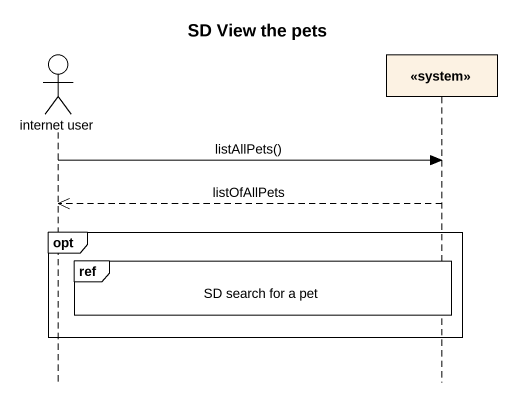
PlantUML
@startuml
title SD View the pets
hide footbox
actor "internet user" as internet_user
participant "<<system>>" as system

internet_user -> system : listAllPets()
system -->> internet_user : listOfAllPets
opt
  ref over system : SD search for a pet
end
@enduml
